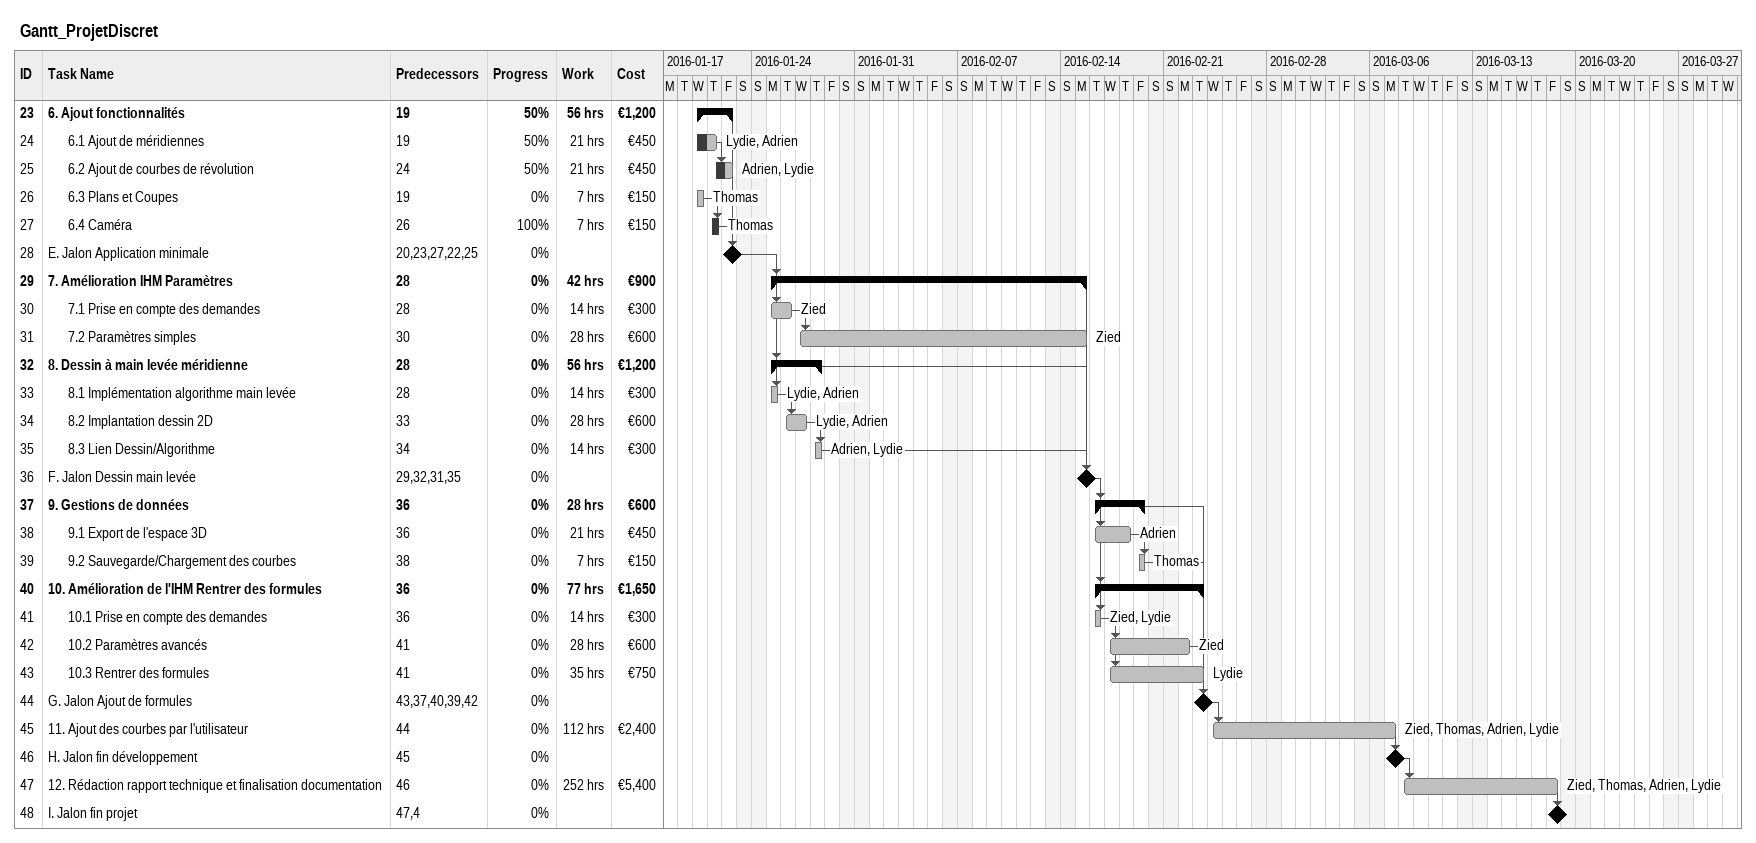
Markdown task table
Gantt_ProjetDiscret

| ID | Level | Task | Start | Finish | Predecessors | Resources | % complete | Work (h) | Cost (€) |
|---|---|---|---|---|---|---|---|---|---|
| 23 | 1 | **6. Ajout fonctionnalités** | 2016-01-20 | 2016-01-22 | 19 |  | 50 | 56 | 1200 |
| 24 | 2 | 6.1 Ajout de méridiennes | 2016-01-20 | 2016-01-21 | 19 | Lydie, Adrien | 50 | 21 | 450 |
| 25 | 2 | 6.2 Ajout de courbes de révolution | 2016-01-21 | 2016-01-22 | 24 | Adrien, Lydie | 50 | 21 | 450 |
| 26 | 2 | 6.3 Plans et Coupes | 2016-01-20 | 2016-01-20 | 19 | Thomas | 0 | 7 | 150 |
| 27 | 2 | 6.4 Caméra | 2016-01-21 | 2016-01-21 | 26 | Thomas | 100 | 7 | 150 |
| 28 | 1 | E. Jalon Application minimale (milestone) | 2016-01-22 | 2016-01-22 | 20, 23, 27, 22, 25 |  | 0 |  |  |
| 29 | 1 | **7. Amélioration IHM Paramètres** | 2016-01-25 | 2016-02-15 | 28 |  | 0 | 42 | 900 |
| 30 | 2 | 7.1 Prise en compte des demandes | 2016-01-25 | 2016-01-26 | 28 | Zied | 0 | 14 | 300 |
| 31 | 2 | 7.2 Paramètres simples | 2016-01-27 | 2016-02-15 | 30 | Zied | 0 | 28 | 600 |
| 32 | 1 | **8. Dessin à main levée méridienne** | 2016-01-25 | 2016-01-28 | 28 |  | 0 | 56 | 1200 |
| 33 | 2 | 8.1 Implémentation algorithme main levée | 2016-01-25 | 2016-01-25 | 28 | Lydie, Adrien | 0 | 14 | 300 |
| 34 | 2 | 8.2 Implantation dessin 2D | 2016-01-26 | 2016-01-27 | 33 | Lydie, Adrien | 0 | 28 | 600 |
| 35 | 2 | 8.3 Lien Dessin/Algorithme | 2016-01-28 | 2016-01-28 | 34 | Adrien, Lydie | 0 | 14 | 300 |
| 36 | 1 | F. Jalon Dessin main levée (milestone) | 2016-02-15 | 2016-02-15 | 29, 32, 31, 35 |  | 0 |  |  |
| 37 | 1 | **9. Gestions de données** | 2016-02-16 | 2016-02-19 | 36 |  | 0 | 28 | 600 |
| 38 | 2 | 9.1 Export de l'espace 3D | 2016-02-16 | 2016-02-18 | 36 | Adrien | 0 | 21 | 450 |
| 39 | 2 | 9.2 Sauvegarde/Chargement des courbes | 2016-02-19 | 2016-02-19 | 38 | Thomas | 0 | 7 | 150 |
| 40 | 1 | **10. Amélioration de l'IHM Rentrer des formules** | 2016-02-16 | 2016-02-23 | 36 |  | 0 | 77 | 1650 |
| 41 | 2 | 10.1 Prise en compte des demandes | 2016-02-16 | 2016-02-16 | 36 | Zied, Lydie | 0 | 14 | 300 |
| 42 | 2 | 10.2 Paramètres avancés | 2016-02-17 | 2016-02-22 | 41 | Zied | 0 | 28 | 600 |
| 43 | 2 | 10.3 Rentrer des formules | 2016-02-17 | 2016-02-23 | 41 | Lydie | 0 | 35 | 750 |
| 44 | 1 | G. Jalon Ajout de formules (milestone) | 2016-02-23 | 2016-02-23 | 43, 37, 40, 39, 42 |  | 0 |  |  |
| 45 | 1 | 11. Ajout des courbes par l'utilisateur | 2016-02-24 | 2016-03-07 | 44 | Zied, Thomas, Adrien, Lydie | 0 | 112 | 2400 |
| 46 | 1 | H. Jalon fin développement (milestone) | 2016-03-07 | 2016-03-07 | 45 |  | 0 |  |  |
| 47 | 1 | 12. Rédaction rapport technique et finalisation documentation | 2016-03-08 | 2016-03-18 | 46 | Zied, Thomas, Adrien, Lydie | 0 | 252 | 5400 |
| 48 | 1 | I. Jalon fin projet (milestone) | 2016-03-18 | 2016-03-18 | 47, 4 |  | 0 |  |  |
